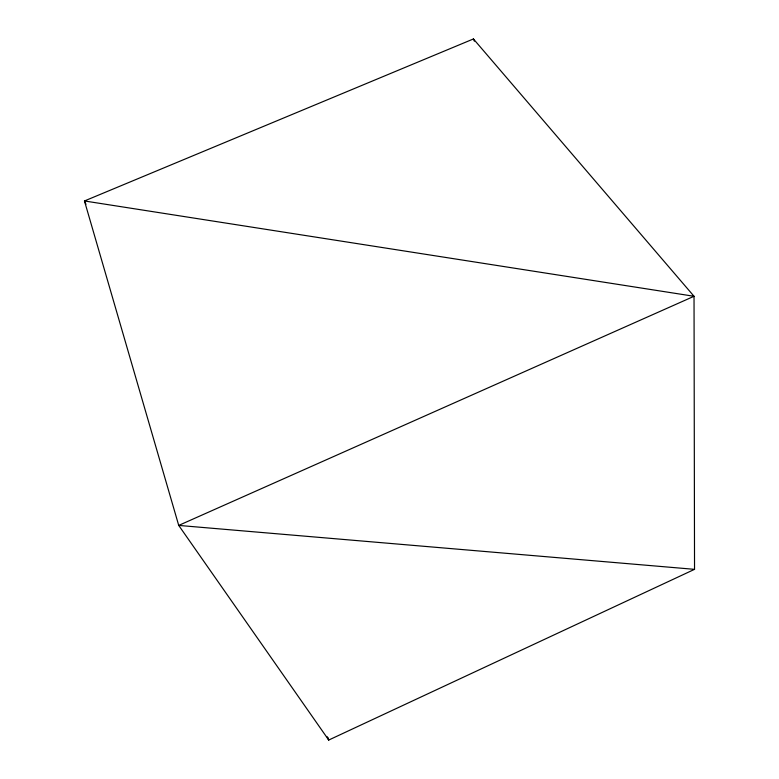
<?xml version="1.0" encoding="UTF-8"?>
<svg xmlns="http://www.w3.org/2000/svg" width="779" height="779" viewBox="0 0 779 779"><rect width="100%" height="100%" fill="white"/><g stroke="black" fill="none" stroke-linecap="round" stroke-linejoin="round"><path stroke-width="1.17" d="M694.537 569.342L328.728 740.05L178.722 525.416L84.463 200.963L473.437 38.95L694.031 296.283L694.537 569.342L178.722 525.416L694.031 296.283L84.463 200.963L85.972 204.283M327.229 736.73L328.728 740.05L327.93 737.752M473.437 38.95L474.372 41.19"/></g></svg>
